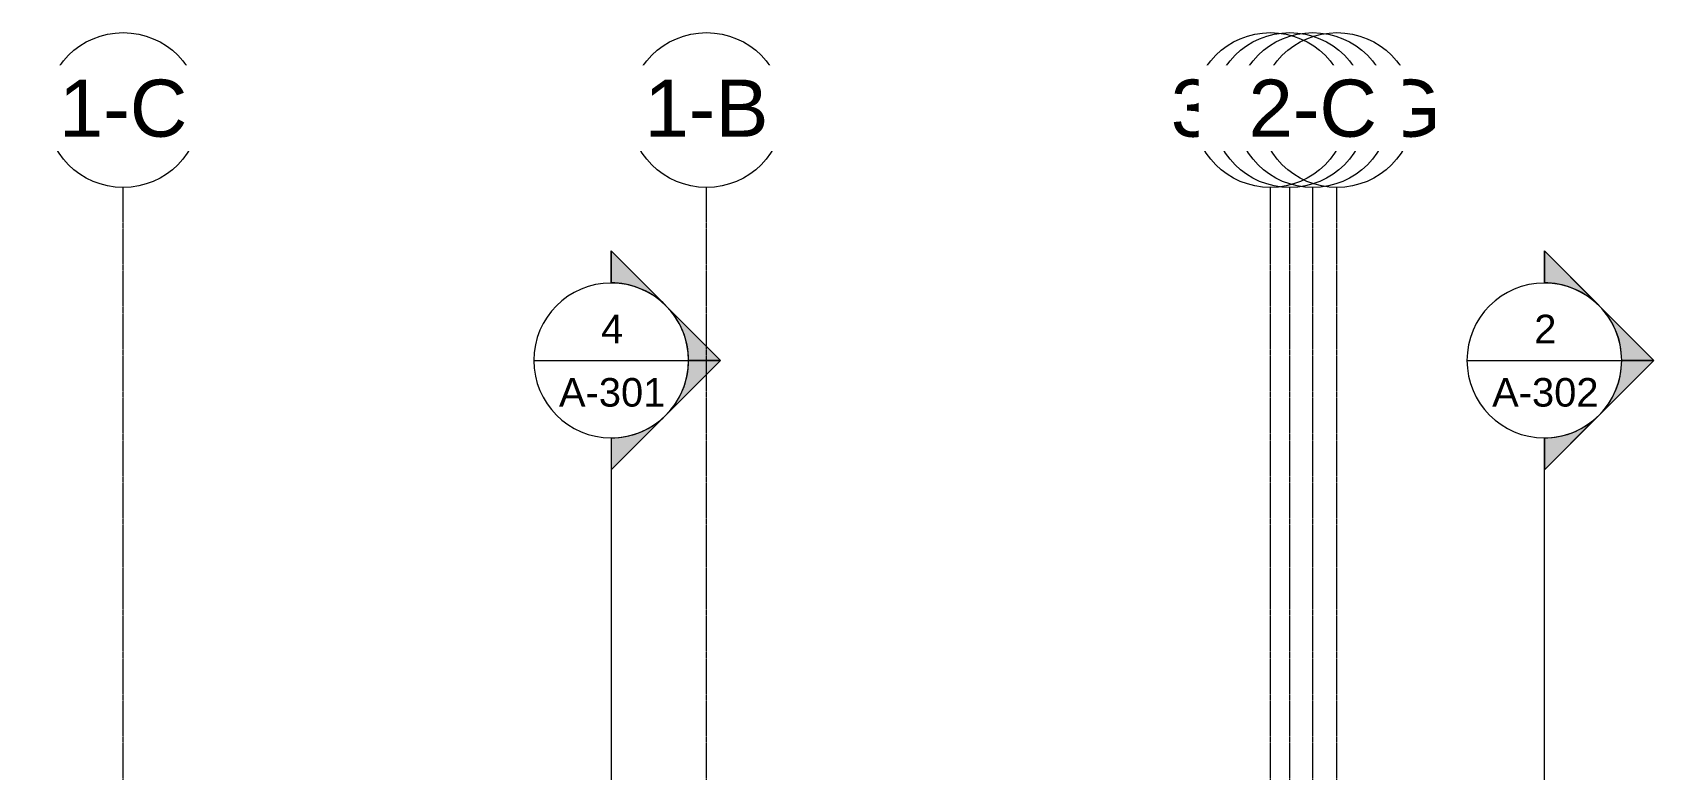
# Model space of a CAD drawing. Header units: inches. Extents: x 20478 to 36715, y -248 to 750.
# Drawn here: x 21830 to 22505, y 408 to 713 of the extents above; entities that cross this region are included whole.
import ezdxf

# ---------------------------------------------------------------- set-up
doc = ezdxf.new("R2010")
doc.units = ezdxf.units.IN
doc.header["$MEASUREMENT"] = 0
doc.linetypes.add('Grid Line 1_2_', pattern=[0.875, 0.5, -0.125, 0.125, -0.125])
for name, color, linetype, lineweight in [('G-ANNO-SYMB', 111, 'Continuous', 9), ('G-ANNO-TEXT', 231, 'Continuous', 9), ('S-GRID', 1, 'Continuous', 9), ('S-GRID-IDEN', 1, 'Continuous', 9)]:
    doc.layers.add(name, color=color, linetype=linetype, lineweight=lineweight)
doc.styles.add('Arial', font='arial.ttf', dxfattribs={"height": 23.60479})
doc.styles.add('Arial_1', font='arial.ttf', dxfattribs={"height": 11.802395})

# ---------------------------------------------------------------- blocks, each defined once
blk = doc.blocks.new('Grid - Grid Head - Circle-14747-Elevation - West')
at = {"layer": 'S-GRID-IDEN'}
blk.add_circle((21143.8, 680.66), 32, dxfattribs=at)
blk = doc.blocks.new('Section - Section Head - Filled-1526-Elevation - West')
at = {"layer": 'G-ANNO-SYMB'}
h = blk.add_hatch(color=256, dxfattribs=at)
edge = h.paths.add_edge_path(flags=0)
edge.add_arc((22069.39, 577.16), 32.04, 47.9216, 90)
edge.add_line((22069.39, 609.2), (22069.39, 622.41))
edge.add_line((22069.39, 622.41), (22090.86, 600.94))
h = blk.add_hatch(color=256, dxfattribs=at)
edge = h.paths.add_edge_path(flags=0)
edge.add_line((22092.02, 599.78), (22114.64, 577.16))
edge.add_line((22114.64, 577.16), (22101.39, 577.16))
edge.add_arc((22069.39, 577.16), 32, 0, 45)
h = blk.add_hatch(color=256, dxfattribs=at)
edge = h.paths.add_edge_path(flags=0)
edge.add_arc((22069.39, 577.16), 32, 315, 360)
edge.add_line((22101.39, 577.16), (22114.64, 577.16))
edge.add_line((22114.64, 577.16), (22092.02, 554.53))
h = blk.add_hatch(color=256, dxfattribs=at)
edge = h.paths.add_edge_path(flags=0)
edge.add_line((22090.86, 553.37), (22069.39, 531.9))
edge.add_line((22069.39, 531.9), (22069.39, 545.12))
edge.add_arc((22069.39, 577.16), 32.04, 270, 312.0784)
for p, q in [((22114.64, 577.16), (22069.39, 622.41)), ((22069.39, 609.16), (22069.39, 622.41)), ((22090.86, 600.94), (22069.39, 622.41)), ((22069.39, 622.41), (22069.39, 609.2)), ((22114.64, 577.16), (22092.02, 599.78)), ((22114.64, 577.16), (22069.39, 531.9)), ((22092.02, 554.53), (22114.64, 577.16)), ((22101.39, 577.16), (22114.64, 577.16)), ((22114.64, 577.16), (22101.39, 577.16)), ((22069.39, 531.9), (22090.86, 553.37)), ((22069.39, 545.16), (22069.39, 531.9)), ((22069.39, 545.12), (22069.39, 531.9))]:
    blk.add_line(p, q, dxfattribs=at)
for radius, start, end in [(32, 90, 270), (32.04, 47.9216, 90), (32, 270, 90), (32, 0, 45), (32, 315, 0), (32.04, 270, 312.0784)]:
    blk.add_arc((22069.39, 577.16), radius, start, end, dxfattribs=at)

msp = doc.modelspace()

# ---------------------------------------------------------------- linework, layer by layer
at = {"layer": 'G-ANNO-SYMB'}
for p, q in [((22037.38846, 577.15708), (22101.38846, 577.15708)), ((22423.32929, 577.15708), (22487.32929, 577.15708)), ((22069.38846, 545.15708), (22069.38846, -54.81697)), ((22455.32929, 545.15708), (22455.32929, -54.81697))]:
    msp.add_line(p, q, dxfattribs=at)
at = {"layer": 'G-ANNO-TEXT', "color": 145}
msp.add_arc((22916.65627, -848.75063), 1288.84007, 90, 113.6616179, dxfattribs=at)
at = {"layer": 'S-GRID', "linetype": 'Grid Line 1_2_'}
for p, q in [((21867.55281, -132), (21867.55281, 648.65882)), ((21867.55281, -132), (21867.55281, 648.65882)), ((22108.80281, -132), (22108.80281, 648.65882)), ((22108.80281, -132), (22108.80281, 648.65882)), ((22342.05281, -132), (22342.05281, 648.65882)), ((22350.05281, -132), (22350.05281, 648.65882)), ((22359.55281, -132), (22359.55281, 648.65882)), ((22359.55281, -132), (22359.55281, 648.65882)), ((22369.55281, -132), (22369.55281, 648.65882))]:
    msp.add_line(p, q, dxfattribs=at)

# ---------------------------------------------------------------- block references
at = {"layer": 'G-ANNO-SYMB'}
for p in [(0, 0), (385.94084, 0)]:
    msp.add_blockref('Section - Section Head - Filled-1526-Elevation - West', p, dxfattribs=at)
at = {"layer": 'S-GRID-IDEN'}
for p in [(723.75, 0), (965, 0), (1206.25, 0)]:
    msp.add_blockref('Grid - Grid Head - Circle-14747-Elevation - West', p, dxfattribs=at)

# ---------------------------------------------------------------- texts
at = {"layer": 'G-ANNO-SYMB', "attachment_point": 2, "line_spacing_factor": 0.938532, "style": 'Arial_1'}
for s, insert, char_height, width in [('4', (22069.79828, 596.04924), 11.8024, 10.944), ('2', (22455.73912, 596.04924), 11.8024, 10.944), ('A-301', (22069.79828, 569.86758), 11.802395, 52.416), ('A-302', (22455.73912, 569.86758), 11.802395, 52.416)]:
    msp.add_mtext(s, dxfattribs=dict(at, insert=insert, char_height=char_height, width=width))

# ---------------------------------------------------------------- next in the draw order: texts
at = {"layer": 'S-GRID-IDEN', "char_height": 23.60479, "width": 56.736, "attachment_point": 2, "line_spacing_factor": 0.938532, "style": 'Arial', "bg_fill": 3, "box_fill_scale": 1.25, "bg_fill_color": 0, "bg_fill_transparency": 0}
for s, insert in [('3-5', (21867.54666, 693.24132)), ('3-4', (22108.79666, 693.24132)), ('3-3', (22350.04666, 693.24132))]:
    msp.add_mtext(s, dxfattribs=dict(at, insert=insert))

# ---------------------------------------------------------------- next in the draw order: block references
at = {"layer": 'S-GRID-IDEN'}
for p in [(723.75, 0), (965, 0), (1198.25, 0)]:
    msp.add_blockref('Grid - Grid Head - Circle-14747-Elevation - West', p, dxfattribs=at)

# ---------------------------------------------------------------- next in the draw order: texts
at = {"layer": 'S-GRID-IDEN', "char_height": 23.60479, "attachment_point": 2, "line_spacing_factor": 0.938532, "style": 'Arial', "bg_fill": 3, "box_fill_scale": 1.25, "bg_fill_color": 0, "bg_fill_transparency": 0}
for s, insert, width in [('1-C', (21867.54666, 693.24132), 63.072), ('1-B', (22108.79666, 693.24132), 61.056), ('3-3.G', (22342.04666, 693.24132), 98.208)]:
    msp.add_mtext(s, dxfattribs=dict(at, insert=insert, width=width))

# ---------------------------------------------------------------- next in the draw order: block references
at = {"layer": 'S-GRID-IDEN'}
msp.add_blockref('Grid - Grid Head - Circle-14747-Elevation - West', (1215.75, 0), dxfattribs=at)

# ---------------------------------------------------------------- next in the draw order: texts
at = {"layer": 'S-GRID-IDEN', "insert": (22359.54666, 693.24132), "char_height": 23.60479, "width": 61.056, "attachment_point": 2, "line_spacing_factor": 0.938532, "style": 'Arial', "bg_fill": 3, "box_fill_scale": 1.25, "bg_fill_color": 0, "bg_fill_transparency": 0}
msp.add_mtext('1-A', dxfattribs=at)

# ---------------------------------------------------------------- next in the draw order: block references
at = {"layer": 'S-GRID-IDEN'}
msp.add_blockref('Grid - Grid Head - Circle-14747-Elevation - West', (1225.75, 0), dxfattribs=at)

# ---------------------------------------------------------------- next in the draw order: texts
at = {"layer": 'S-GRID-IDEN', "insert": (22369.54666, 693.24132), "char_height": 23.60479, "width": 102.528, "attachment_point": 2, "line_spacing_factor": 0.938532, "style": 'Arial', "bg_fill": 3, "box_fill_scale": 1.25, "bg_fill_color": 0, "bg_fill_transparency": 0}
msp.add_mtext('1-A.G', dxfattribs=at)

# ---------------------------------------------------------------- next in the draw order: block references
at = {"layer": 'S-GRID-IDEN'}
msp.add_blockref('Grid - Grid Head - Circle-14747-Elevation - West', (1215.75, 0), dxfattribs=at)

# ---------------------------------------------------------------- next in the draw order: texts
at = {"layer": 'S-GRID-IDEN', "insert": (22359.54666, 693.24132), "char_height": 23.60479, "width": 63.072, "attachment_point": 2, "line_spacing_factor": 0.938532, "style": 'Arial', "bg_fill": 3, "box_fill_scale": 1.25, "bg_fill_color": 0, "bg_fill_transparency": 0}
msp.add_mtext('2-C', dxfattribs=at)

doc.saveas('drawing.dxf')
